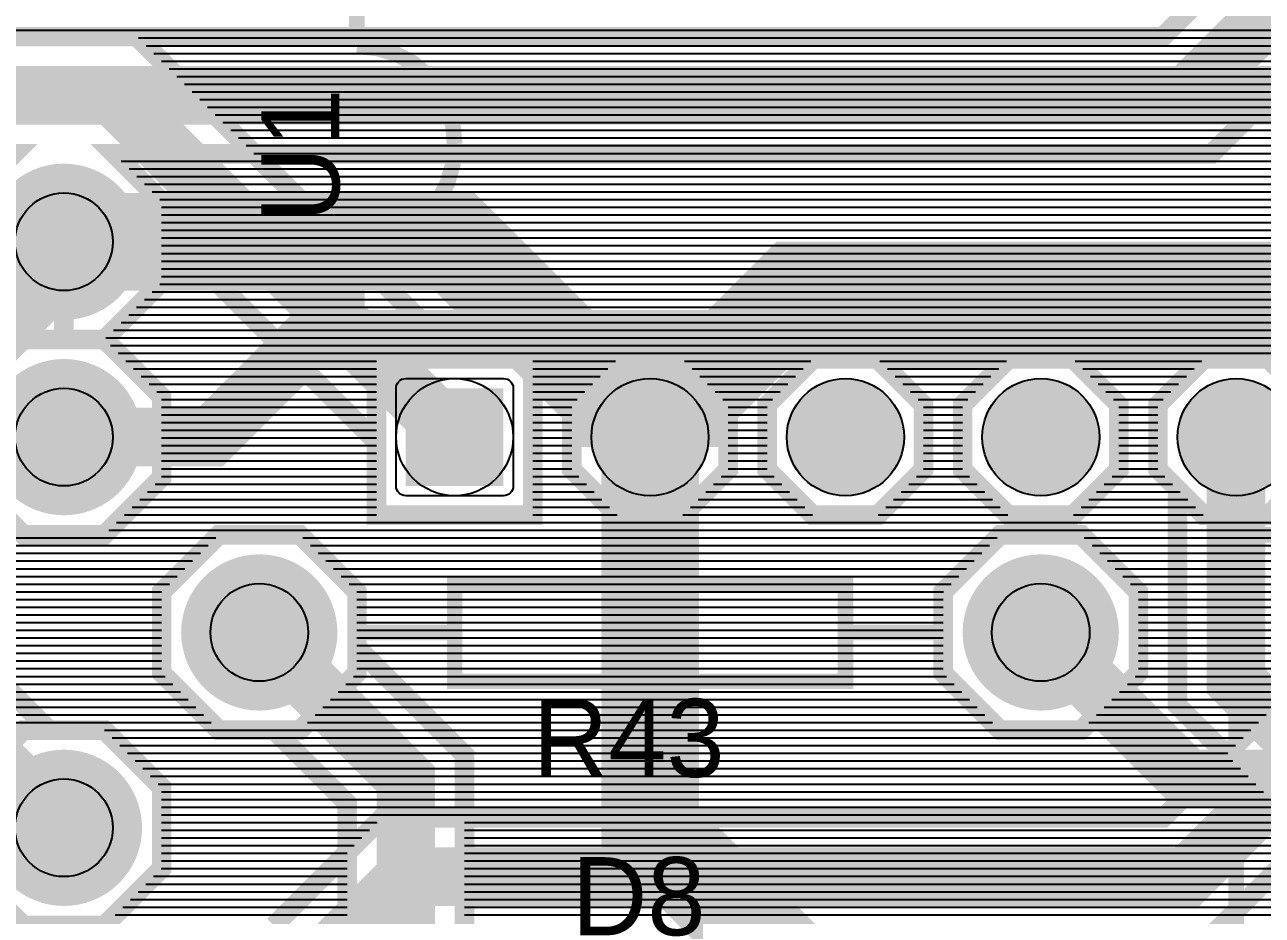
# Model space of a CAD drawing. Header units: inches. Extents: x -5.9 to 5.9, y -1.2 to 1.2.
# Drawn here: x 4.389 to 5.022, y 0.024 to 0.48 of the extents above; entities that cross this region are included whole.
import ezdxf

# ---------------------------------------------------------------- set-up
doc = ezdxf.new("R2010")
doc.units = ezdxf.units.IN
doc.layers.get('0').update_dxf_attribs({"linetype": 'CONTINUOUS'})

# ---------------------------------------------------------------- blocks, each defined once
blk = doc.blocks.new('EPAD')
at = {"const_width": 0.5}
blk.add_lwpolyline([(-0.25, 0, 1), (0.25, 0, 1)], format="xyb", close=True, dxfattribs=at)
blk = doc.blocks.new('RPAD')
blk.add_trace([(-0.5, -0.5), (-0.5, 0.5), (0.5, -0.5), (0.5, 0.5)])

msp = doc.modelspace()

# ---------------------------------------------------------------- linework, layer by layer
for points, const_width in [([(4.388348, 0.0185), (4.359059, 0.047789), (4.359059, 0.076074), (4.254059, 0.181074), (4.254059, 0.405926), (4.321633, 0.4735), (4.971633, 0.4735), (5.069059, 0.570926), (5.069059, 0.585069), (5.092491, 0.6085), (5.125628, 0.6085), (5.149059, 0.585069)], 0.01), ([(5.149059, 0.585069), (5.149059, 0.551931), (5.125628, 0.5285), (5.111485, 0.5285), (4.996485, 0.4135), (4.434769, 0.4135), (4.459059, 0.389211), (4.459059, 0.347789), (4.42977, 0.3185), (4.388348, 0.3185), (4.359059, 0.347789), (4.359059, 0.389211), (4.383349, 0.4135), (4.346485, 0.4135), (4.314059, 0.381074), (4.314059, 0.205926), (4.401485, 0.1185), (4.42977, 0.1185), (4.459059, 0.089211), (4.459059, 0.047789), (4.42977, 0.0185)], 0.01), ([(4.409059, 0.0685), (4.284059, 0.1935), (4.284059, 0.3935), (4.334059, 0.4435), (4.984059, 0.4435), (5.109059, 0.5685)], 0.03), ([(5.284059, 0.16535), (5.284059, 0.3935), (5.234059, 0.4435), (3.834059, 0.4435), (3.734059, 0.5435), (3.159059, 0.5435), (3.009059, 0.3935), (2.009059, 0.3935), (1.959059, 0.4435)], 0.03), ([(4.559059, 0.4685), (4.559059, 0.5185)], 0.008), ([(4.559059, 0.3185), (5.259059, 0.3185), (5.259059, 0.5185), (4.559059, 0.5185)], 0.008), ([(4.559059, 0.4685), (4.559059, 0.5185)], 0.008), ([(4.559059, 0.3185), (5.259059, 0.3185), (5.259059, 0.5185), (4.559059, 0.5185)], 0.008), ([(4.559059, 0.4685), (4.559059, 0.5185)], 0.008), ([(4.559059, 0.3185), (5.259059, 0.3185), (5.259059, 0.5185), (4.559059, 0.5185)], 0.008), ([(4.296633, 0.4735), (4.446485, 0.4735), (4.611485, 0.3085), (4.649059, 0.3085), (4.649059, 0.2285), (4.569059, 0.2285), (4.569059, 0.266074), (4.459059, 0.376075), (4.459059, 0.347789), (4.42977, 0.3185), (4.388348, 0.3185), (4.359059, 0.347789)], 0.01), ([(4.609059, 0.4185), (4.6081, 0.428687), (4.605325, 0.438125), (4.600885, 0.446625), (4.594934, 0.454), (4.587624, 0.460063), (4.579106, 0.464625), (4.569534, 0.4675), (4.559059, 0.4685)], 0.008), ([(4.609059, 0.4185), (4.6081, 0.428687), (4.605325, 0.438125), (4.600885, 0.446625), (4.594934, 0.454), (4.587624, 0.460063), (4.579106, 0.464625), (4.569534, 0.4675), (4.559059, 0.4685)], 0.008), ([(4.609059, 0.4185), (4.6081, 0.428687), (4.605325, 0.438125), (4.600885, 0.446625), (4.594934, 0.454), (4.587624, 0.460063), (4.579106, 0.464625), (4.569534, 0.4675), (4.559059, 0.4685)], 0.008), ([(3.909059, -1.0315), (4.209059, -1.0315), (4.259059, -0.9815), (4.259059, 0.3935), (4.309059, 0.4435), (4.434059, 0.4435), (4.609059, 0.2685)], 0.03), ([(4.359059, 0.389211), (4.383349, 0.4135), (4.321485, 0.4135)], 0.01), ([(4.609059, 0.4185), (4.6081, 0.408025), (4.605325, 0.398453), (4.600885, 0.389935), (4.594934, 0.382625), (4.587624, 0.376674), (4.579106, 0.372234), (4.569534, 0.369459), (4.559059, 0.3685)], 0.008), ([(4.609059, 0.4185), (4.6081, 0.408025), (4.605325, 0.398453), (4.600885, 0.389935), (4.594934, 0.382625), (4.587624, 0.376674), (4.579106, 0.372234), (4.569534, 0.369459), (4.559059, 0.3685)], 0.008), ([(4.609059, 0.4185), (4.6081, 0.408025), (4.605325, 0.398453), (4.600885, 0.389935), (4.594934, 0.382625), (4.587624, 0.376674), (4.579106, 0.372234), (4.569534, 0.369459), (4.559059, 0.3685)], 0.008), ([(3.609059, -0.2315), (3.684059, -0.3065), (4.184059, -0.3065), (4.184059, 0.1435), (4.409059, 0.3685)], 0.05), ([(4.709059, 0.2685), (4.609059, 0.3685), (4.409059, 0.3685)], 0.05), ([(4.359059, 0.3685), (4.409059, 0.3685)], 0.01), ([(4.359059, 0.3685), (4.409059, 0.3685)], 0.01), ([(4.459059, 0.3685), (4.409059, 0.3685)], 0.01), ([(4.409059, 0.3185), (4.409059, 0.3685)], 0.01), ([(4.459059, 0.3685), (4.409059, 0.3685)], 0.01), ([(4.409059, 0.3185), (4.409059, 0.3685)], 0.01), ([(4.559059, 0.3185), (4.559059, 0.3685)], 0.008), ([(4.559059, 0.3185), (4.559059, 0.3685)], 0.008), ([(4.559059, 0.3185), (4.559059, 0.3685)], 0.008), ([(4.709059, 0.2685), (4.784059, 0.3435), (5.134059, 0.3435), (5.209059, 0.2685)], 0.05), ([(4.409059, 0.2685), (4.484059, 0.2685), (4.534059, 0.3185), (5.059059, 0.3185), (5.109059, 0.2685)], 0.03), ([(4.459059, 0.289211), (4.459059, 0.247789), (4.42977, 0.2185), (4.388348, 0.2185), (4.359059, 0.247789), (4.359059, 0.289211), (4.388348, 0.3185), (4.42977, 0.3185), (4.459059, 0.289211)], 0.01), ([(4.459059, 0.289211), (4.459059, 0.247789), (4.42977, 0.2185), (4.388348, 0.2185), (4.359059, 0.247789), (4.359059, 0.289211), (4.388348, 0.3185), (4.42977, 0.3185), (4.459059, 0.289211)], 0.01), ([(4.569059, 0.3085), (4.649059, 0.3085), (4.649059, 0.2285), (4.569059, 0.2285), (4.569059, 0.3085)], 0.01), ([(4.669059, 0.251931), (4.669059, 0.285069), (4.692491, 0.3085), (4.725628, 0.3085), (4.749059, 0.285069), (4.749059, 0.251931), (4.725628, 0.2285), (4.692491, 0.2285), (4.669059, 0.251931)], 0.01), ([(4.669059, 0.251931), (4.669059, 0.285069), (4.692491, 0.3085), (4.725628, 0.3085), (4.749059, 0.285069), (4.749059, 0.251931), (4.725628, 0.2285), (4.692491, 0.2285), (4.669059, 0.251931)], 0.01), ([(4.709059, 0.3085), (4.709059, 0.2685)], 0.01), ([(4.709059, 0.3085), (4.709059, 0.2685)], 0.01), ([(4.769059, 0.251931), (4.769059, 0.285069), (4.792491, 0.3085), (4.825628, 0.3085), (4.849059, 0.285069), (4.849059, 0.251931), (4.825628, 0.2285), (4.792491, 0.2285), (4.769059, 0.251931)], 0.01), ([(4.769059, 0.251931), (4.769059, 0.285069), (4.792491, 0.3085), (4.825628, 0.3085), (4.849059, 0.285069), (4.849059, 0.251931), (4.825628, 0.2285), (4.792491, 0.2285), (4.769059, 0.251931)], 0.01), ([(4.869059, 0.251931), (4.869059, 0.285069), (4.892491, 0.3085), (4.925628, 0.3085), (4.949059, 0.285069), (4.949059, 0.251931), (4.925628, 0.2285), (4.892491, 0.2285), (4.869059, 0.251931)], 0.01), ([(4.869059, 0.251931), (4.869059, 0.285069), (4.892491, 0.3085), (4.925628, 0.3085), (4.949059, 0.285069), (4.949059, 0.251931), (4.925628, 0.2285), (4.892491, 0.2285), (4.869059, 0.251931)], 0.01), ([(5.154059, -0.043926), (4.979059, 0.131074), (4.979059, 0.241931), (4.969059, 0.251931), (4.969059, 0.285069), (4.992491, 0.3085), (5.025628, 0.3085), (5.049059, 0.285069), (5.049059, 0.251931), (5.039059, 0.241931), (5.039059, 0.155926), (5.214059, -0.019074)], 0.01), ([(4.969059, 0.251931), (4.969059, 0.285069), (4.992491, 0.3085), (5.025628, 0.3085), (5.049059, 0.285069), (5.049059, 0.251931), (5.025628, 0.2285), (4.992491, 0.2285), (4.969059, 0.251931)], 0.01), ([(4.709059, 0.2685), (4.709059, 0.0685), (4.909059, -0.1315)], 0.05), ([(4.909059, -0.3315), (5.134059, -0.3315), (5.184059, -0.2815), (5.184059, -0.0315), (5.009059, 0.1435), (5.009059, 0.2685)], 0.03), ([(4.669059, 0.2685), (4.709059, 0.2685)], 0.01), ([(4.669059, 0.2685), (4.709059, 0.2685)], 0.01), ([(4.749059, 0.2685), (4.709059, 0.2685)], 0.01), ([(4.709059, 0.2285), (4.709059, 0.2685)], 0.01), ([(4.749059, 0.2685), (4.709059, 0.2685)], 0.01), ([(4.709059, 0.2285), (4.709059, 0.2685)], 0.01), ([(4.516633, 0.0185), (4.571633, 0.0735), (4.971633, 0.0735), (5.054059, 0.155926), (5.054059, 0.191281), (5.086278, 0.2235), (5.131841, 0.2235), (5.164059, 0.191281)], 0.01), ([(4.554059, -0.00579), (4.554059, 0.081074), (4.516633, 0.1185), (4.488348, 0.1185), (4.459059, 0.147789), (4.459059, 0.189211), (4.488348, 0.2185), (4.52977, 0.2185), (4.559059, 0.189211), (4.559059, 0.160926), (4.614059, 0.105926), (4.614059, -0.068926)], 0.01), ([(4.559059, 0.189211), (4.559059, 0.147789), (4.52977, 0.1185), (4.488348, 0.1185), (4.459059, 0.147789), (4.459059, 0.189211), (4.488348, 0.2185), (4.52977, 0.2185), (4.559059, 0.189211)], 0.01), ([(4.959059, 0.189211), (4.959059, 0.147789), (4.92977, 0.1185), (4.888348, 0.1185), (4.859059, 0.147789), (4.859059, 0.189211), (4.888348, 0.2185), (4.92977, 0.2185), (4.959059, 0.189211)], 0.01), ([(4.959059, 0.189211), (4.959059, 0.147789), (4.92977, 0.1185), (4.888348, 0.1185), (4.859059, 0.147789), (4.859059, 0.189211), (4.888348, 0.2185), (4.92977, 0.2185), (4.959059, 0.189211)], 0.01), ([(5.009059, -0.2815), (5.209059, -0.2815), (5.209059, 0.2185), (5.009059, 0.2185), (5.009059, -0.2815)], 0.008), ([(5.009059, -0.2815), (5.209059, -0.2815), (5.209059, 0.2185), (5.009059, 0.2185), (5.009059, -0.2815)], 0.008), ([(5.009059, -0.2815), (5.209059, -0.2815), (5.209059, 0.2185), (5.009059, 0.2185), (5.009059, -0.2815)], 0.008), ([(4.609059, 0.1435), (4.809059, 0.1435), (4.809059, 0.1935), (4.609059, 0.1935), (4.609059, 0.1435)], 0.008), ([(4.609059, 0.1435), (4.809059, 0.1435), (4.809059, 0.1935), (4.609059, 0.1935), (4.609059, 0.1435)], 0.008), ([(4.609059, 0.1435), (4.809059, 0.1435), (4.809059, 0.1935), (4.609059, 0.1935), (4.609059, 0.1435)], 0.008), ([(5.164059, 0.191281), (5.164059, 0.145719), (5.131841, 0.1135), (5.096485, 0.1135), (4.996485, 0.0135)], 0.01), ([(4.509059, -0.0315), (4.584059, 0.0435), (4.984059, 0.0435), (5.109059, 0.1685)], 0.03), ([(4.509059, -0.1315), (4.584059, -0.0565), (4.584059, 0.0935), (4.509059, 0.1685)], 0.03), ([(5.284059, 0.16535), (5.212209, 0.0935), (4.984059, 0.0935), (4.909059, 0.1685)], 0.03), ([(4.609059, 0.1685), (4.559059, 0.1685)], 0.008), ([(4.609059, 0.1685), (4.559059, 0.1685)], 0.008), ([(4.609059, 0.1685), (4.559059, 0.1685)], 0.008), ([(4.859059, 0.1685), (4.809059, 0.1685)], 0.008), ([(4.859059, 0.1685), (4.809059, 0.1685)], 0.008), ([(4.859059, 0.1685), (4.809059, 0.1685)], 0.008), ([(4.459059, 0.089211), (4.459059, 0.047789), (4.42977, 0.0185), (4.388348, 0.0185), (4.359059, 0.047789), (4.359059, 0.089211), (4.388348, 0.1185), (4.42977, 0.1185), (4.459059, 0.089211)], 0.01)]:
    msp.add_lwpolyline(points, dxfattribs=dict(const_width=const_width))
for points in [[(3.759059, 0.476752), (4.974886, 0.476752)], [(4.239059, 0.476752), (5.358382, 0.476752)], [(4.447169, 0.472815), (5.362319, 0.472815)], [(4.451106, 0.468878), (5.366256, 0.468878)], [(4.455043, 0.464941), (5.370193, 0.464941)], [(4.45898, 0.461004), (5.37413, 0.461004)], [(4.462917, 0.457067), (5.378067, 0.457067)], [(4.466854, 0.45313), (5.382004, 0.45313)], [(4.470791, 0.449193), (5.385941, 0.449193)], [(4.474728, 0.445256), (5.389878, 0.445256)], [(4.478665, 0.441319), (5.393815, 0.441319)], [(4.482602, 0.437382), (5.397752, 0.437382)], [(5.020366, 0.437382), (5.863799, 0.437382)], [(4.486539, 0.433445), (5.401689, 0.433445)], [(5.016429, 0.433445), (5.557553, 0.433445)], [(4.490476, 0.429508), (5.405626, 0.429508)], [(4.494413, 0.425571), (5.409563, 0.425571)], [(5.008555, 0.425571), (5.549679, 0.425571)], [(5.012492, 0.429508), (5.553616, 0.429508)], [(4.49835, 0.421634), (5.4135, 0.421634)], [(5.004618, 0.421634), (5.545742, 0.421634)], [(4.502287, 0.417697), (5.417437, 0.417697)], [(4.506224, 0.41376), (5.421374, 0.41376)], [(4.996744, 0.41376), (5.537868, 0.41376)], [(5.000681, 0.417697), (5.541805, 0.417697)], [(4.438446, 0.409823), (5.533931, 0.409823)], [(4.442383, 0.405886), (5.529994, 0.405886)], [(4.510161, 0.409823), (5.425311, 0.409823)], [(4.514098, 0.405886), (5.429248, 0.405886)], [(4.44632, 0.401949), (5.526057, 0.401949)], [(4.518035, 0.401949), (5.433185, 0.401949)], [(4.450257, 0.398012), (5.52212, 0.398012)], [(4.454194, 0.394075), (5.518183, 0.394075)], [(4.521972, 0.398012), (5.437122, 0.398012)], [(4.525909, 0.394075), (5.441059, 0.394075)], [(4.458131, 0.390138), (5.517524, 0.390138)], [(4.529846, 0.390138), (5.444996, 0.390138)], [(4.459059, 0.386201), (5.517524, 0.386201)], [(4.459059, 0.382264), (5.517524, 0.382264)], [(4.533783, 0.386201), (5.448933, 0.386201)], [(4.53772, 0.382264), (5.45287, 0.382264)], [(4.459059, 0.378327), (5.517524, 0.378327)], [(4.459059, 0.37439), (4.460744, 0.37439)], [(4.459059, 0.37439), (5.517524, 0.37439)], [(4.541657, 0.378327), (5.454059, 0.378327)], [(4.545594, 0.37439), (5.454059, 0.37439)], [(4.459059, 0.370453), (4.464681, 0.370453)], [(4.459059, 0.370453), (5.517524, 0.370453)], [(4.549531, 0.370453), (5.454059, 0.370453)], [(4.459059, 0.366516), (4.468618, 0.366516)], [(4.459059, 0.366516), (5.517524, 0.366516)], [(4.459059, 0.362579), (4.472555, 0.362579)], [(4.459059, 0.362579), (5.517524, 0.362579)], [(4.553469, 0.366516), (5.454059, 0.366516)], [(4.557406, 0.362579), (5.454059, 0.362579)], [(4.459059, 0.358642), (4.476492, 0.358642)], [(4.459059, 0.358642), (5.517524, 0.358642)], [(4.561343, 0.358642), (5.454059, 0.358642)], [(4.459059, 0.354705), (4.480429, 0.354705)], [(4.459059, 0.354705), (5.517524, 0.354705)], [(4.459059, 0.350768), (4.484366, 0.350768)], [(4.459059, 0.350768), (5.517524, 0.350768)], [(4.56528, 0.354705), (5.454059, 0.354705)], [(4.569217, 0.350768), (5.454059, 0.350768)], [(4.454163, 0.342894), (4.49224, 0.342894)], [(4.454163, 0.342894), (5.517524, 0.342894)], [(4.4581, 0.346831), (4.488303, 0.346831)], [(4.4581, 0.346831), (5.517524, 0.346831)], [(4.573154, 0.346831), (5.454059, 0.346831)], [(4.577091, 0.342894), (5.454059, 0.342894)], [(4.450226, 0.338957), (4.496177, 0.338957)], [(4.450226, 0.338957), (5.517524, 0.338957)], [(4.581028, 0.338957), (5.454059, 0.338957)], [(4.442352, 0.331083), (4.504051, 0.331083)], [(4.442352, 0.331083), (5.517726, 0.331083)], [(4.446289, 0.33502), (4.500114, 0.33502)], [(4.446289, 0.33502), (5.517524, 0.33502)], [(4.584965, 0.33502), (5.454059, 0.33502)], [(4.588902, 0.331083), (5.454059, 0.331083)], [(4.434478, 0.323209), (4.511925, 0.323209)], [(4.434478, 0.323209), (5.5256, 0.323209)], [(4.438415, 0.327146), (4.507988, 0.327146)], [(4.438415, 0.327146), (5.521663, 0.327146)], [(4.592839, 0.327146), (5.454059, 0.327146)], [(4.596776, 0.323209), (5.454059, 0.323209)], [(4.430541, 0.319272), (4.515862, 0.319272)], [(4.430541, 0.319272), (5.529537, 0.319272)], [(4.600713, 0.319272), (5.454059, 0.319272)], [(4.432935, 0.315335), (4.519799, 0.315335)], [(4.432935, 0.315335), (5.533474, 0.315335)], [(4.436872, 0.311398), (4.523736, 0.311398)], [(4.436872, 0.311398), (5.537411, 0.311398)], [(4.60465, 0.315335), (5.454059, 0.315335)], [(4.608587, 0.311398), (5.454059, 0.311398)], [(4.440809, 0.307461), (4.527673, 0.307461)], [(4.440809, 0.307461), (4.569059, 0.307461)], [(4.649059, 0.307461), (4.691452, 0.307461)], [(4.649059, 0.307461), (4.691452, 0.307461)], [(4.726667, 0.307461), (4.791452, 0.307461)], [(4.726667, 0.307461), (4.791452, 0.307461)], [(4.826667, 0.307461), (4.891452, 0.307461)], [(4.826667, 0.307461), (4.891452, 0.307461)], [(4.926667, 0.307461), (4.991452, 0.307461)], [(4.926667, 0.307461), (4.991452, 0.307461)], [(4.444746, 0.303524), (4.53161, 0.303524)], [(4.444746, 0.303524), (4.569059, 0.303524)], [(4.448683, 0.299587), (4.535547, 0.299587)], [(4.448683, 0.299587), (4.569059, 0.299587)], [(4.649059, 0.303524), (4.687515, 0.303524)], [(4.649059, 0.303524), (4.687515, 0.303524)], [(4.649059, 0.299587), (4.683578, 0.299587)], [(4.649059, 0.299587), (4.683578, 0.299587)], [(4.730604, 0.303524), (4.787515, 0.303524)], [(4.730604, 0.303524), (4.787515, 0.303524)], [(4.734541, 0.299587), (4.783578, 0.299587)], [(4.734541, 0.299587), (4.783578, 0.299587)], [(4.830604, 0.303524), (4.887515, 0.303524)], [(4.830604, 0.303524), (4.887515, 0.303524)], [(4.834541, 0.299587), (4.883578, 0.299587)], [(4.834541, 0.299587), (4.883578, 0.299587)], [(4.930604, 0.303524), (4.987515, 0.303524)], [(4.930604, 0.303524), (4.987515, 0.303524)], [(4.934541, 0.299587), (4.983578, 0.299587)], [(4.934541, 0.299587), (4.983578, 0.299587)], [(4.45262, 0.29565), (4.539484, 0.29565)], [(4.45262, 0.29565), (4.569059, 0.29565)], [(4.456557, 0.291713), (4.543421, 0.291713)], [(4.456557, 0.291713), (4.569059, 0.291713)], [(4.649059, 0.29565), (4.679641, 0.29565)], [(4.649059, 0.29565), (4.679641, 0.29565)], [(4.649059, 0.291713), (4.675704, 0.291713)], [(4.649059, 0.291713), (4.675704, 0.291713)], [(4.738478, 0.29565), (4.779641, 0.29565)], [(4.738478, 0.29565), (4.779641, 0.29565)], [(4.742415, 0.291713), (4.775704, 0.291713)], [(4.742415, 0.291713), (4.775704, 0.291713)], [(4.838478, 0.29565), (4.879641, 0.29565)], [(4.838478, 0.29565), (4.879641, 0.29565)], [(4.842415, 0.291713), (4.875704, 0.291713)], [(4.842415, 0.291713), (4.875704, 0.291713)], [(4.938478, 0.29565), (4.979641, 0.29565)], [(4.938478, 0.29565), (4.979641, 0.29565)], [(4.942415, 0.291713), (4.975704, 0.291713)], [(4.942415, 0.291713), (4.975704, 0.291713)], [(4.459059, 0.287776), (4.547358, 0.287776)], [(4.459059, 0.287776), (4.569059, 0.287776)], [(4.649059, 0.287776), (4.671767, 0.287776)], [(4.649059, 0.287776), (4.671767, 0.287776)], [(4.746352, 0.287776), (4.771767, 0.287776)], [(4.746352, 0.287776), (4.771767, 0.287776)], [(4.846352, 0.287776), (4.871767, 0.287776)], [(4.846352, 0.287776), (4.871767, 0.287776)], [(4.946352, 0.287776), (4.971767, 0.287776)], [(4.946352, 0.287776), (4.971767, 0.287776)], [(4.459059, 0.283839), (4.551295, 0.283839)], [(4.459059, 0.283839), (4.569059, 0.283839)], [(4.459059, 0.279902), (4.555232, 0.279902)], [(4.459059, 0.279902), (4.569059, 0.279902)], [(4.649059, 0.283839), (4.669059, 0.283839)], [(4.649059, 0.283839), (4.669059, 0.283839)], [(4.649059, 0.279902), (4.669059, 0.279902)], [(4.649059, 0.279902), (4.669059, 0.279902)], [(4.749059, 0.283839), (4.769059, 0.283839)], [(4.749059, 0.283839), (4.769059, 0.283839)], [(4.749059, 0.279902), (4.769059, 0.279902)], [(4.749059, 0.279902), (4.769059, 0.279902)], [(4.849059, 0.283839), (4.869059, 0.283839)], [(4.849059, 0.283839), (4.869059, 0.283839)], [(4.849059, 0.279902), (4.869059, 0.279902)], [(4.849059, 0.279902), (4.869059, 0.279902)], [(4.949059, 0.283839), (4.969059, 0.283839)], [(4.949059, 0.283839), (4.969059, 0.283839)], [(4.949059, 0.279902), (4.969059, 0.279902)], [(4.949059, 0.279902), (4.969059, 0.279902)], [(4.459059, 0.275965), (4.559169, 0.275965)], [(4.459059, 0.275965), (4.569059, 0.275965)], [(4.649059, 0.275965), (4.669059, 0.275965)], [(4.649059, 0.275965), (4.669059, 0.275965)], [(4.749059, 0.275965), (4.769059, 0.275965)], [(4.749059, 0.275965), (4.769059, 0.275965)], [(4.849059, 0.275965), (4.869059, 0.275965)], [(4.849059, 0.275965), (4.869059, 0.275965)], [(4.949059, 0.275965), (4.969059, 0.275965)], [(4.949059, 0.275965), (4.969059, 0.275965)], [(4.459059, 0.272028), (4.563106, 0.272028)], [(4.459059, 0.272028), (4.569059, 0.272028)], [(4.459059, 0.268091), (4.567043, 0.268091)], [(4.459059, 0.268091), (4.569059, 0.268091)], [(4.649059, 0.272028), (4.669059, 0.272028)], [(4.649059, 0.272028), (4.669059, 0.272028)], [(4.649059, 0.268091), (4.669059, 0.268091)], [(4.649059, 0.268091), (4.669059, 0.268091)], [(4.749059, 0.272028), (4.769059, 0.272028)], [(4.749059, 0.272028), (4.769059, 0.272028)], [(4.749059, 0.268091), (4.769059, 0.268091)], [(4.749059, 0.268091), (4.769059, 0.268091)], [(4.849059, 0.272028), (4.869059, 0.272028)], [(4.849059, 0.272028), (4.869059, 0.272028)], [(4.849059, 0.268091), (4.869059, 0.268091)], [(4.849059, 0.268091), (4.869059, 0.268091)], [(4.949059, 0.272028), (4.969059, 0.272028)], [(4.949059, 0.272028), (4.969059, 0.272028)], [(4.949059, 0.268091), (4.969059, 0.268091)], [(4.949059, 0.268091), (4.969059, 0.268091)], [(4.459059, 0.264154), (4.569059, 0.264154)], [(4.459059, 0.264154), (4.569059, 0.264154)], [(4.459059, 0.260217), (4.569059, 0.260217)], [(4.459059, 0.260217), (4.569059, 0.260217)], [(4.649059, 0.264154), (4.669059, 0.264154)], [(4.649059, 0.264154), (4.669059, 0.264154)], [(4.649059, 0.260217), (4.669059, 0.260217)], [(4.649059, 0.260217), (4.669059, 0.260217)], [(4.749059, 0.264154), (4.769059, 0.264154)], [(4.749059, 0.264154), (4.769059, 0.264154)], [(4.749059, 0.260217), (4.769059, 0.260217)], [(4.749059, 0.260217), (4.769059, 0.260217)], [(4.849059, 0.264154), (4.869059, 0.264154)], [(4.849059, 0.264154), (4.869059, 0.264154)], [(4.849059, 0.260217), (4.869059, 0.260217)], [(4.849059, 0.260217), (4.869059, 0.260217)], [(4.949059, 0.264154), (4.969059, 0.264154)], [(4.949059, 0.264154), (4.969059, 0.264154)], [(4.949059, 0.260217), (4.969059, 0.260217)], [(4.949059, 0.260217), (4.969059, 0.260217)], [(4.459059, 0.25628), (4.569059, 0.25628)], [(4.459059, 0.25628), (4.569059, 0.25628)], [(4.649059, 0.25628), (4.669059, 0.25628)], [(4.649059, 0.25628), (4.669059, 0.25628)], [(4.749059, 0.25628), (4.769059, 0.25628)], [(4.749059, 0.25628), (4.769059, 0.25628)], [(4.849059, 0.25628), (4.869059, 0.25628)], [(4.849059, 0.25628), (4.869059, 0.25628)], [(4.949059, 0.25628), (4.969059, 0.25628)], [(4.949059, 0.25628), (4.969059, 0.25628)], [(4.459059, 0.252343), (4.569059, 0.252343)], [(4.459059, 0.252343), (4.569059, 0.252343)], [(4.459059, 0.248406), (4.569059, 0.248406)], [(4.459059, 0.248406), (4.569059, 0.248406)], [(4.649059, 0.252343), (4.669059, 0.252343)], [(4.649059, 0.252343), (4.669059, 0.252343)], [(4.649059, 0.248406), (4.672585, 0.248406)], [(4.649059, 0.248406), (4.672585, 0.248406)], [(4.745533, 0.248406), (4.772585, 0.248406)], [(4.745533, 0.248406), (4.772585, 0.248406)], [(4.749059, 0.252343), (4.769059, 0.252343)], [(4.749059, 0.252343), (4.769059, 0.252343)], [(4.845533, 0.248406), (4.872585, 0.248406)], [(4.845533, 0.248406), (4.872585, 0.248406)], [(4.849059, 0.252343), (4.869059, 0.252343)], [(4.849059, 0.252343), (4.869059, 0.252343)], [(4.945533, 0.248406), (4.972585, 0.248406)], [(4.945533, 0.248406), (4.972585, 0.248406)], [(4.949059, 0.252343), (4.969059, 0.252343)], [(4.949059, 0.252343), (4.969059, 0.252343)], [(4.455738, 0.244469), (4.569059, 0.244469)], [(4.455738, 0.244469), (4.569059, 0.244469)], [(4.649059, 0.244469), (4.676522, 0.244469)], [(4.649059, 0.244469), (4.676522, 0.244469)], [(4.741596, 0.244469), (4.776522, 0.244469)], [(4.741596, 0.244469), (4.776522, 0.244469)], [(4.841596, 0.244469), (4.876522, 0.244469)], [(4.841596, 0.244469), (4.876522, 0.244469)], [(4.941596, 0.244469), (4.976522, 0.244469)], [(4.941596, 0.244469), (4.976522, 0.244469)], [(4.447864, 0.236594), (4.569059, 0.236594)], [(4.447864, 0.236594), (4.569059, 0.236594)], [(4.451801, 0.240531), (4.569059, 0.240531)], [(4.451801, 0.240531), (4.569059, 0.240531)], [(4.649059, 0.240531), (4.680459, 0.240531)], [(4.649059, 0.240531), (4.680459, 0.240531)], [(4.649059, 0.236594), (4.684396, 0.236594)], [(4.649059, 0.236594), (4.684396, 0.236594)], [(4.733722, 0.236594), (4.784396, 0.236594)], [(4.733722, 0.236594), (4.784396, 0.236594)], [(4.737659, 0.240531), (4.780459, 0.240531)], [(4.737659, 0.240531), (4.780459, 0.240531)], [(4.833722, 0.236594), (4.884396, 0.236594)], [(4.833722, 0.236594), (4.884396, 0.236594)], [(4.837659, 0.240531), (4.880459, 0.240531)], [(4.837659, 0.240531), (4.880459, 0.240531)], [(4.933722, 0.236594), (4.979059, 0.236594)], [(4.933722, 0.236594), (4.984396, 0.236594)], [(4.937659, 0.240531), (4.979059, 0.240531)], [(4.937659, 0.240531), (4.980459, 0.240531)], [(4.43999, 0.22872), (4.569059, 0.22872)], [(4.43999, 0.22872), (4.569059, 0.22872)], [(4.443927, 0.232657), (4.569059, 0.232657)], [(4.443927, 0.232657), (4.569059, 0.232657)], [(4.649059, 0.232657), (4.688333, 0.232657)], [(4.649059, 0.232657), (4.688333, 0.232657)], [(4.649059, 0.22872), (4.69227, 0.22872)], [(4.649059, 0.22872), (4.69227, 0.22872)], [(4.725848, 0.22872), (4.79227, 0.22872)], [(4.725848, 0.22872), (4.79227, 0.22872)], [(4.729785, 0.232657), (4.788333, 0.232657)], [(4.729785, 0.232657), (4.788333, 0.232657)], [(4.825848, 0.22872), (4.89227, 0.22872)], [(4.825848, 0.22872), (4.89227, 0.22872)], [(4.829785, 0.232657), (4.888333, 0.232657)], [(4.829785, 0.232657), (4.888333, 0.232657)], [(4.925848, 0.22872), (4.979059, 0.22872)], [(4.925848, 0.22872), (4.99227, 0.22872)], [(4.929785, 0.232657), (4.979059, 0.232657)], [(4.929785, 0.232657), (4.988333, 0.232657)], [(4.436053, 0.224783), (4.979059, 0.224783)], [(4.436053, 0.224783), (5.545891, 0.224783)], [(4.289059, 0.216909), (4.486758, 0.216909)], [(4.314059, 0.216909), (4.486758, 0.216909)], [(4.432116, 0.220846), (4.979059, 0.220846)], [(4.432116, 0.220846), (5.083624, 0.220846)], [(4.53136, 0.216909), (4.886758, 0.216909)], [(4.53136, 0.216909), (4.886758, 0.216909)], [(4.93136, 0.216909), (4.979059, 0.216909)], [(4.93136, 0.216909), (5.079687, 0.216909)], [(4.289059, 0.212972), (4.482821, 0.212972)], [(4.289059, 0.209035), (4.478884, 0.209035)], [(4.314059, 0.212972), (4.482821, 0.212972)], [(4.314059, 0.209035), (4.478884, 0.209035)], [(4.535297, 0.212972), (4.882821, 0.212972)], [(4.535297, 0.212972), (4.882821, 0.212972)], [(4.539234, 0.209035), (4.878884, 0.209035)], [(4.539234, 0.209035), (4.878884, 0.209035)], [(4.935297, 0.212972), (4.979059, 0.212972)], [(4.935297, 0.212972), (5.07575, 0.212972)], [(4.939234, 0.209035), (4.979059, 0.209035)], [(4.939234, 0.209035), (5.071813, 0.209035)], [(4.289059, 0.205098), (4.474947, 0.205098)], [(4.314886, 0.205098), (4.474947, 0.205098)], [(4.543171, 0.205098), (4.874947, 0.205098)], [(4.543171, 0.205098), (4.874947, 0.205098)], [(4.943171, 0.205098), (4.979059, 0.205098)], [(4.943171, 0.205098), (5.067876, 0.205098)], [(4.289059, 0.201161), (4.47101, 0.201161)], [(4.289059, 0.197224), (4.467073, 0.197224)], [(4.318823, 0.201161), (4.47101, 0.201161)], [(4.32276, 0.197224), (4.467073, 0.197224)], [(4.547108, 0.201161), (4.87101, 0.201161)], [(4.547108, 0.201161), (4.87101, 0.201161)], [(4.551045, 0.197224), (4.867073, 0.197224)], [(4.551045, 0.197224), (4.867073, 0.197224)], [(4.947108, 0.201161), (4.979059, 0.201161)], [(4.947108, 0.201161), (5.063939, 0.201161)], [(4.951045, 0.197224), (4.979059, 0.197224)], [(4.951045, 0.197224), (5.060002, 0.197224)], [(4.289059, 0.193287), (4.463136, 0.193287)], [(4.326697, 0.193287), (4.463136, 0.193287)], [(4.554982, 0.193287), (4.863136, 0.193287)], [(4.554982, 0.193287), (4.863136, 0.193287)], [(4.954982, 0.193287), (4.979059, 0.193287)], [(4.954982, 0.193287), (5.056065, 0.193287)], [(4.289059, 0.18935), (4.459199, 0.18935)], [(4.289059, 0.185413), (4.459059, 0.185413)], [(4.330634, 0.18935), (4.459199, 0.18935)], [(4.334571, 0.185413), (4.459059, 0.185413)], [(4.558919, 0.18935), (4.859199, 0.18935)], [(4.558919, 0.18935), (4.859199, 0.18935)], [(4.559059, 0.185413), (4.859059, 0.185413)], [(4.559059, 0.185413), (4.859059, 0.185413)], [(4.958919, 0.18935), (4.979059, 0.18935)], [(4.958919, 0.18935), (5.054059, 0.18935)], [(4.959059, 0.185413), (4.979059, 0.185413)], [(4.959059, 0.185413), (5.054059, 0.185413)], [(4.289059, 0.181476), (4.459059, 0.181476)], [(4.289059, 0.177539), (4.459059, 0.177539)], [(4.338508, 0.181476), (4.459059, 0.181476)], [(4.342445, 0.177539), (4.459059, 0.177539)], [(4.559059, 0.181476), (4.859059, 0.181476)], [(4.559059, 0.181476), (4.859059, 0.181476)], [(4.559059, 0.177539), (4.859059, 0.177539)], [(4.559059, 0.177539), (4.859059, 0.177539)], [(4.959059, 0.181476), (4.979059, 0.181476)], [(4.959059, 0.181476), (5.054059, 0.181476)], [(4.959059, 0.177539), (4.979059, 0.177539)], [(4.959059, 0.177539), (5.054059, 0.177539)], [(4.289059, 0.173602), (4.459059, 0.173602)], [(4.346382, 0.173602), (4.459059, 0.173602)], [(4.559059, 0.173602), (4.859059, 0.173602)], [(4.559059, 0.173602), (4.859059, 0.173602)], [(4.959059, 0.173602), (4.979059, 0.173602)], [(4.959059, 0.173602), (5.054059, 0.173602)], [(4.289059, 0.169665), (4.459059, 0.169665)], [(4.289059, 0.165728), (4.459059, 0.165728)], [(4.350319, 0.169665), (4.459059, 0.169665)], [(4.354256, 0.165728), (4.459059, 0.165728)], [(4.559059, 0.169665), (4.859059, 0.169665)], [(4.559059, 0.169665), (4.859059, 0.169665)], [(4.559059, 0.165728), (4.859059, 0.165728)], [(4.559059, 0.165728), (4.859059, 0.165728)], [(4.959059, 0.169665), (4.979059, 0.169665)], [(4.959059, 0.169665), (5.054059, 0.169665)], [(4.959059, 0.165728), (4.979059, 0.165728)], [(4.959059, 0.165728), (5.054059, 0.165728)], [(4.289059, 0.161791), (4.459059, 0.161791)], [(4.358193, 0.161791), (4.459059, 0.161791)], [(4.559059, 0.161791), (4.859059, 0.161791)], [(4.559059, 0.161791), (4.859059, 0.161791)], [(4.959059, 0.161791), (4.979059, 0.161791)], [(4.959059, 0.161791), (5.054059, 0.161791)], [(4.289059, 0.157854), (4.459059, 0.157854)], [(4.289059, 0.153917), (4.459059, 0.153917)], [(4.36213, 0.157854), (4.459059, 0.157854)], [(4.366067, 0.153917), (4.459059, 0.153917)], [(4.559059, 0.157854), (4.859059, 0.157854)], [(4.559059, 0.153917), (4.859059, 0.153917)], [(4.56213, 0.157854), (4.859059, 0.157854)], [(4.566067, 0.153917), (4.859059, 0.153917)], [(4.959059, 0.157854), (4.979059, 0.157854)], [(4.959059, 0.157854), (5.054059, 0.157854)], [(4.959059, 0.153917), (4.979059, 0.153917)], [(4.959059, 0.153917), (5.052051, 0.153917)], [(4.289059, 0.14998), (4.459059, 0.14998)], [(4.289059, 0.146043), (4.460806, 0.146043)], [(4.370004, 0.14998), (4.459059, 0.14998)], [(4.373941, 0.146043), (4.460806, 0.146043)], [(4.557313, 0.146043), (4.860806, 0.146043)], [(4.559059, 0.14998), (4.859059, 0.14998)], [(4.570004, 0.14998), (4.859059, 0.14998)], [(4.573941, 0.146043), (4.860806, 0.146043)], [(4.957313, 0.146043), (4.979059, 0.146043)], [(4.957313, 0.146043), (5.044177, 0.146043)], [(4.959059, 0.14998), (4.979059, 0.14998)], [(4.959059, 0.14998), (5.048114, 0.14998)], [(4.289059, 0.142106), (4.464743, 0.142106)], [(4.377878, 0.142106), (4.464743, 0.142106)], [(4.553376, 0.142106), (4.864743, 0.142106)], [(4.577878, 0.142106), (4.864743, 0.142106)], [(4.953376, 0.142106), (4.979059, 0.142106)], [(4.953376, 0.142106), (5.04024, 0.142106)], [(4.289059, 0.138169), (4.46868, 0.138169)], [(4.289059, 0.134232), (4.472617, 0.134232)], [(4.381815, 0.138169), (4.46868, 0.138169)], [(4.385752, 0.134232), (4.472617, 0.134232)], [(4.545502, 0.134232), (4.872617, 0.134232)], [(4.549439, 0.138169), (4.86868, 0.138169)], [(4.581815, 0.138169), (4.86868, 0.138169)], [(4.585752, 0.134232), (4.872617, 0.134232)], [(4.945502, 0.134232), (4.979059, 0.134232)], [(4.945502, 0.134232), (5.032366, 0.134232)], [(4.949439, 0.138169), (4.979059, 0.138169)], [(4.949439, 0.138169), (5.036303, 0.138169)], [(4.289059, 0.130295), (4.476554, 0.130295)], [(4.389689, 0.130295), (4.476554, 0.130295)], [(4.541565, 0.130295), (4.876554, 0.130295)], [(4.589689, 0.130295), (4.876554, 0.130295)], [(4.941565, 0.130295), (4.979839, 0.130295)], [(4.941565, 0.130295), (5.028429, 0.130295)], [(4.289059, 0.126358), (4.480491, 0.126358)], [(4.289059, 0.122421), (4.484428, 0.122421)], [(4.393626, 0.126358), (4.480491, 0.126358)], [(4.397563, 0.122421), (4.484428, 0.122421)], [(4.533691, 0.122421), (4.884428, 0.122421)], [(4.537628, 0.126358), (4.880491, 0.126358)], [(4.593626, 0.126358), (4.880491, 0.126358)], [(4.597563, 0.122421), (4.884428, 0.122421)], [(4.933691, 0.122421), (4.987713, 0.122421)], [(4.933691, 0.122421), (5.020555, 0.122421)], [(4.937628, 0.126358), (4.983776, 0.126358)], [(4.937628, 0.126358), (5.024492, 0.126358)], [(4.429785, 0.118484), (4.51665, 0.118484)], [(4.429785, 0.118484), (5.016618, 0.118484)], [(4.433722, 0.114547), (4.520587, 0.114547)], [(4.433722, 0.114547), (5.012681, 0.114547)], [(4.6015, 0.118484), (4.99165, 0.118484)], [(4.605437, 0.114547), (4.995587, 0.114547)], [(4.437659, 0.11061), (4.524524, 0.11061)], [(4.437659, 0.11061), (5.008744, 0.11061)], [(4.609374, 0.11061), (4.999524, 0.11061)], [(4.441596, 0.106673), (4.528461, 0.106673)], [(4.441596, 0.106673), (5.004807, 0.106673)], [(4.445533, 0.102736), (4.532398, 0.102736)], [(4.445533, 0.102736), (5.00087, 0.102736)], [(4.613311, 0.106673), (5.003461, 0.106673)], [(4.614059, 0.102736), (5.007398, 0.102736)], [(4.44947, 0.098799), (4.536335, 0.098799)], [(4.44947, 0.098799), (4.996933, 0.098799)], [(4.614059, 0.098799), (5.011335, 0.098799)], [(4.453407, 0.094862), (4.540272, 0.094862)], [(4.453407, 0.094862), (4.992996, 0.094862)], [(4.457344, 0.090925), (4.544209, 0.090925)], [(4.457344, 0.090925), (4.989059, 0.090925)], [(4.614059, 0.094862), (5.015272, 0.094862)], [(4.614059, 0.090925), (5.019209, 0.090925)], [(4.459059, 0.086988), (4.548146, 0.086988)], [(4.459059, 0.086988), (4.985122, 0.086988)], [(4.459059, 0.083051), (4.552083, 0.083051)], [(4.459059, 0.083051), (4.981185, 0.083051)], [(4.614059, 0.086988), (5.023146, 0.086988)], [(4.614059, 0.083051), (5.027083, 0.083051)], [(4.459059, 0.079114), (4.554059, 0.079114)], [(4.459059, 0.079114), (4.977248, 0.079114)], [(4.614059, 0.079114), (5.03102, 0.079114)], [(4.459059, 0.075177), (4.554059, 0.075177)], [(4.459059, 0.075177), (4.973311, 0.075177)], [(4.459059, 0.07124), (4.554059, 0.07124)], [(4.459059, 0.07124), (4.569374, 0.07124)], [(4.614059, 0.075177), (5.034957, 0.075177)], [(4.614059, 0.07124), (5.038894, 0.07124)], [(4.459059, 0.067303), (4.554059, 0.067303)], [(4.459059, 0.067303), (4.565437, 0.067303)], [(4.459059, 0.063366), (4.554059, 0.063366)], [(4.459059, 0.063366), (4.5615, 0.063366)], [(4.614059, 0.067303), (5.042831, 0.067303)], [(4.614059, 0.063366), (5.046768, 0.063366)], [(4.459059, 0.059429), (4.554059, 0.059429)], [(4.459059, 0.059429), (4.557563, 0.059429)], [(4.614059, 0.059429), (5.050705, 0.059429)], [(4.459059, 0.055492), (4.554059, 0.055492)], [(4.459059, 0.055492), (4.553626, 0.055492)], [(4.459059, 0.051555), (4.554059, 0.051555)], [(4.459059, 0.051555), (4.549689, 0.051555)], [(4.614059, 0.055492), (5.054642, 0.055492)], [(4.614059, 0.051555), (5.058579, 0.051555)], [(4.458887, 0.047618), (4.554059, 0.047618)], [(4.458887, 0.047618), (4.545752, 0.047618)], [(4.614059, 0.047618), (5.062516, 0.047618)], [(4.451013, 0.039744), (4.554059, 0.039744)], [(4.451013, 0.039744), (4.537878, 0.039744)], [(4.45495, 0.043681), (4.554059, 0.043681)], [(4.45495, 0.043681), (4.541815, 0.043681)], [(4.614059, 0.043681), (5.066453, 0.043681)], [(4.614059, 0.039744), (5.07039, 0.039744)], [(4.443139, 0.03187), (4.554059, 0.03187)], [(4.443139, 0.03187), (4.530004, 0.03187)], [(4.447076, 0.035807), (4.554059, 0.035807)], [(4.447076, 0.035807), (4.533941, 0.035807)], [(4.614059, 0.035807), (5.074327, 0.035807)], [(4.614059, 0.03187), (5.078264, 0.03187)], [(5.014854, 0.03187), (5.863799, 0.03187)], [(5.018791, 0.035807), (5.863799, 0.035807)], [(4.439202, 0.027933), (4.554059, 0.027933)], [(4.439202, 0.027933), (4.526067, 0.027933)], [(4.614059, 0.027933), (5.082201, 0.027933)], [(5.010917, 0.027933), (5.863799, 0.027933)], [(4.435265, 0.023996), (4.554059, 0.023996)], [(4.435265, 0.023996), (4.52213, 0.023996)], [(4.614059, 0.023996), (5.086138, 0.023996)], [(5.00698, 0.023996), (5.863799, 0.023996)]]:
    msp.add_lwpolyline(points)
msp.add_lwpolyline([(4.584059, 0.2985), (4.634059, 0.2985), (4.635081, 0.2984), (4.636027, 0.298114), (4.636877, 0.297659), (4.637614, 0.297055), (4.638219, 0.296318), (4.638673, 0.295468), (4.638959, 0.294522), (4.639059, 0.2935), (4.639059, 0.2435), (4.638959, 0.242478), (4.638673, 0.241532), (4.638219, 0.240682), (4.637614, 0.239945), (4.636877, 0.239341), (4.636027, 0.238886), (4.635081, 0.2386), (4.634059, 0.2385), (4.584059, 0.2385), (4.583037, 0.2386), (4.582091, 0.238886), (4.581241, 0.239341), (4.580504, 0.239945), (4.5799, 0.240682), (4.579445, 0.241532), (4.579159, 0.242478), (4.579059, 0.2435), (4.579059, 0.2935), (4.579159, 0.294522), (4.579445, 0.295468), (4.5799, 0.296318), (4.580504, 0.297055), (4.581241, 0.297659), (4.582091, 0.298114), (4.583037, 0.2984), (4.584059, 0.2985)], close=True)
for centre, radius in [((4.409059, 0.3685), 0.025), ((4.609059, 0.2685), 0.03), ((4.709059, 0.2685), 0.03), ((4.809059, 0.2685), 0.03), ((4.909059, 0.2685), 0.03), ((5.009059, 0.2685), 0.03), ((4.409059, 0.2685), 0.025), ((4.509059, 0.1685), 0.025), ((4.909059, 0.1685), 0.025), ((4.409059, 0.0685), 0.025)]:
    msp.add_circle(centre, radius)

# ---------------------------------------------------------------- block references
for name, p, xscale, yscale in [('EPAD', (4.409059, 0.3685), 0.08, 0.08), ('EPAD', (4.409059, 0.3685), 0.07, 0.07), ('EPAD', (4.409059, 0.2685), 0.08, 0.08), ('EPAD', (4.409059, 0.2685), 0.07, 0.07), ('EPAD', (4.709059, 0.2685), 0.06, 0.06), ('EPAD', (4.809059, 0.2685), 0.06, 0.06), ('EPAD', (4.909059, 0.2685), 0.06, 0.06), ('EPAD', (5.009059, 0.2685), 0.06, 0.06), ('RPAD', (4.609059, 0.2685), 0.05, 0.05), ('EPAD', (4.709059, 0.2685), 0.05, 0.05), ('EPAD', (4.809059, 0.2685), 0.05, 0.05), ('EPAD', (4.909059, 0.2685), 0.05, 0.05), ('EPAD', (5.009059, 0.2685), 0.05, 0.05), ('EPAD', (4.509059, 0.1685), 0.08, 0.08), ('EPAD', (4.509059, 0.1685), 0.07, 0.07), ('EPAD', (4.909059, 0.1685), 0.08, 0.08), ('EPAD', (4.909059, 0.1685), 0.07, 0.07), ('EPAD', (4.409059, 0.0685), 0.08, 0.08), ('EPAD', (4.409059, 0.0685), 0.07, 0.07)]:
    msp.add_blockref(name, p, dxfattribs=dict(xscale=xscale, yscale=yscale))

# ---------------------------------------------------------------- texts
msp.add_text('U1', height=0.04, rotation=90).set_placement((4.550059, 0.3785))
msp.add_text('U1', height=0.04, rotation=90).set_placement((4.550059, 0.3785))
msp.add_text('U1', height=0.04, rotation=90).set_placement((4.550059, 0.3785))
for s, p in [('R43', (4.649059, 0.0945)), ('R43', (4.649059, 0.0945)), ('R43', (4.649059, 0.0945)), ('D8', (4.669059, 0.0135)), ('D8', (4.669059, 0.0135)), ('D8', (4.669059, 0.0135))]:
    msp.add_text(s, height=0.04).set_placement(p)

doc.saveas('drawing.dxf')
